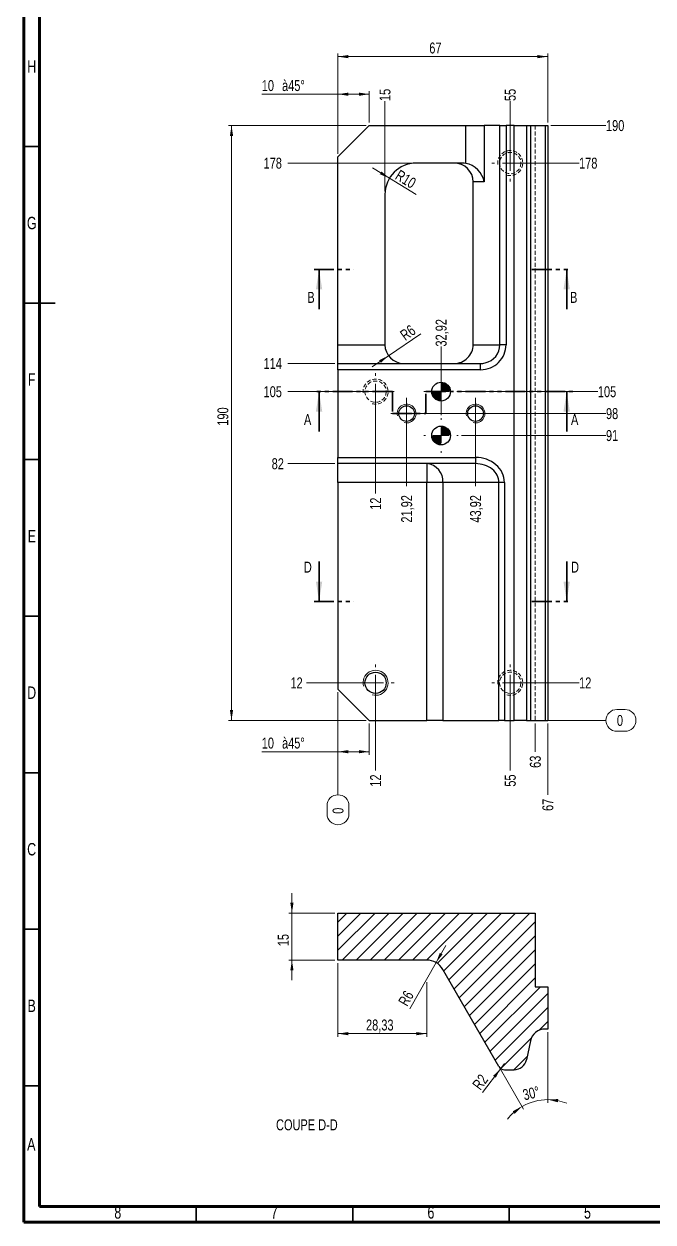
# Model space of a CAD drawing. Header units: millimetres. Extents: x 5 to 415, y 5 to 592.
# Drawn here: x 5 to 205.9, y 5 to 387.7 of the extents above; entities that cross this region are included whole.
import ezdxf

# ---------------------------------------------------------------- set-up
doc = ezdxf.new("R2010")
doc.units = ezdxf.units.MM
doc.linetypes.add('HIDDEN', pattern=[1.905, 1.27, -0.635])
doc.linetypes.add('PHANTOM', pattern=[12.7, 6.35, -1.27, 1.27, -1.27, 1.27, -1.27])
doc.styles.add('SLDTEXTSTYLE0', font='TXT', dxfattribs={"width": 0.75})
doc.dimstyles.new('SLDDIMSTYLE0', dxfattribs={"dimtxt": 3.5, "dimasz": 3.302, "dimexe": 0, "dimexo": 0.0625, "dimgap": 0.875, "dimtad": 0, "dimtih": 1, "dimtoh": 1, "dimdec": 0, "dimrnd": 1e-09, "dimdsep": 46, "dimtxsty": 'SLDTEXTSTYLE0', "dimblk1": 'NONE', "dimblk2": 'NONE', "dimsah": 1, "dimcen": 0.09, "dimadec": 0, "dimazin": 2, "dimtfac": 1, "dimtdec": 0, "dimtofl": 0, "dimtmove": 0, "dimatfit": 3, "dimldrblk": 'NONE', "dimfxl": 1, "dimfrac": 2, "dimtolj": 1, "dimtzin": 12, "dimarcsym": 0})
doc.dimstyles.new('SLDDIMSTYLE1', dxfattribs={"dimtxt": 3.5, "dimasz": 3.302, "dimexe": 0, "dimexo": 0.0625, "dimgap": 0.875, "dimtad": 0, "dimtih": 1, "dimtoh": 1, "dimrnd": 1e-09, "dimzin": 12, "dimdsep": 46, "dimtxsty": 'SLDTEXTSTYLE0', "dimblk1": 'NONE', "dimblk2": 'NONE', "dimsah": 1, "dimcen": 0.09, "dimadec": 0, "dimazin": 3, "dimtfac": 1, "dimtofl": 0, "dimtmove": 0, "dimatfit": 3, "dimldrblk": 'NONE', "dimfxl": 1, "dimfrac": 2, "dimtolj": 1, "dimtzin": 12, "dimarcsym": 0})
doc.dimstyles.new('SLDDIMSTYLE2', dxfattribs={"dimtxt": 3.5, "dimasz": 3.302, "dimexe": 0, "dimexo": 0.0625, "dimgap": 0.875, "dimtad": 1, "dimrnd": 1e-09, "dimzin": 12, "dimdsep": 46, "dimtxsty": 'SLDTEXTSTYLE0', "dimsah": 1, "dimcen": 0, "dimadec": 0, "dimazin": 3, "dimtfac": 1, "dimtofl": 0, "dimtmove": 0, "dimatfit": 3, "dimfxl": 1, "dimfrac": 2, "dimtolj": 1, "dimtzin": 12, "dimarcsym": 0})
doc.dimstyles.new('SLDDIMSTYLE3', dxfattribs={"dimtxt": 3.5, "dimasz": 3.302, "dimexe": 0, "dimexo": 0.0625, "dimgap": 0.875, "dimtad": 1, "dimrnd": 1e-09, "dimzin": 12, "dimdsep": 46, "dimtxsty": 'SLDTEXTSTYLE0', "dimsah": 1, "dimcen": 0, "dimadec": 0, "dimazin": 3, "dimtfac": 1, "dimtofl": 0, "dimtmove": 1, "dimatfit": 3, "dimfxl": 1, "dimfrac": 2, "dimtolj": 1, "dimtzin": 12, "dimarcsym": 0})
doc.dimstyles.new('SLDDIMSTYLE4', dxfattribs={"dimtxt": 3.5, "dimasz": 3.302, "dimexe": 0, "dimexo": 0.0625, "dimgap": 0.875, "dimtad": 1, "dimrnd": 1e-09, "dimzin": 12, "dimdsep": 46, "dimtxsty": 'SLDTEXTSTYLE0', "dimsah": 1, "dimcen": 0.09, "dimadec": 0, "dimazin": 3, "dimtfac": 1, "dimtofl": 0, "dimtmove": 0, "dimatfit": 3, "dimfxl": 1, "dimfrac": 2, "dimtolj": 1, "dimtzin": 12, "dimarcsym": 0})
doc.dimstyles.new('SLDDIMSTYLE5', dxfattribs={"dimtxt": 3.5, "dimasz": 3.302, "dimexe": 0, "dimexo": 0.0625, "dimgap": 0.875, "dimtad": 1, "dimrnd": 1e-09, "dimzin": 12, "dimdsep": 46, "dimtxsty": 'SLDTEXTSTYLE0', "dimsah": 1, "dimcen": 0.09, "dimadec": 0, "dimazin": 3, "dimtfac": 1, "dimtmove": 0, "dimatfit": 0, "dimfxl": 1, "dimfrac": 2, "dimtolj": 1, "dimtzin": 12, "dimarcsym": 0})
doc.dimstyles.new('SLDDIMSTYLE7', dxfattribs={"dimtxt": 3.5, "dimasz": 3.302, "dimexe": 0, "dimexo": 0.0625, "dimgap": 0.875, "dimtad": 1, "dimdec": 4, "dimzin": 12, "dimdsep": 46, "dimtxsty": 'SLDTEXTSTYLE0', "dimsah": 1, "dimcen": 0.09, "dimazin": 3, "dimtfac": 1, "dimtofl": 0, "dimtmove": 0, "dimatfit": 3, "dimfxl": 1, "dimfrac": 2, "dimtolj": 1, "dimtzin": 12, "dimarcsym": 0})

# ---------------------------------------------------------------- blocks, each defined once
blk = doc.blocks.new('_D')
at = {"color": 7, "linetype": 'Continuous', "lineweight": 18}
for p, q in [((194.36, 168.71), (196.95, 168.71)), ((157.71, 165.22), (190.87, 165.22)), ((196.95, 161.73), (194.36, 161.73))]:
    blk.add_line(p, q, dxfattribs=at)
for centre, start, end in [((194.36, 165.22), 90, 270), ((196.95, 165.22), 270, 90)]:
    blk.add_arc(centre, 3.49, start, end, dxfattribs=at)
at = {"color": 7, "linetype": 'Continuous', "lineweight": 18, "insert": (194.36, 166.95), "char_height": 3.5, "attachment_point": 1, "style": 'SLDTEXTSTYLE0'}
blk.add_mtext('0', dxfattribs=at)
blk = doc.blocks.new('_None')
blk = doc.blocks.new('_D_1')
at = {"color": 7, "linetype": 'Continuous', "lineweight": 18}
blk.add_line((116.28, 177.22), (95.28, 177.22), dxfattribs=at)
at = {"color": 7, "linetype": 'Continuous', "lineweight": 18, "insert": (90.11, 178.95), "char_height": 3.5, "attachment_point": 1, "style": 'SLDTEXTSTYLE0'}
blk.add_mtext('12', dxfattribs=at)
blk = doc.blocks.new('_D_2')
at = {"color": 7, "linetype": 'Continuous', "lineweight": 18}
blk.add_line((161.28, 177.22), (182.28, 177.22), dxfattribs=at)
at = {"color": 7, "linetype": 'Continuous', "lineweight": 18, "insert": (182.28, 178.95), "char_height": 3.5, "attachment_point": 1, "style": 'SLDTEXTSTYLE0'}
blk.add_mtext('12', dxfattribs=at)
blk = doc.blocks.new('_D_3')
at = {"color": 7, "linetype": 'Continuous', "lineweight": 18}
blk.add_line((104.28, 247.22), (89.28, 247.22), dxfattribs=at)
at = {"color": 7, "linetype": 'Continuous', "lineweight": 18, "insert": (84.11, 248.95), "char_height": 3.5, "attachment_point": 1, "style": 'SLDTEXTSTYLE0'}
blk.add_mtext('82', dxfattribs=at)
blk = doc.blocks.new('_D_4')
at = {"color": 7, "linetype": 'Continuous', "lineweight": 18}
blk.add_line((144.7, 256.22), (190.87, 256.22), dxfattribs=at)
at = {"color": 7, "linetype": 'Continuous', "lineweight": 18, "insert": (190.87, 257.95), "char_height": 3.5, "attachment_point": 1, "style": 'SLDTEXTSTYLE0'}
blk.add_mtext('91', dxfattribs=at)
blk = doc.blocks.new('_D_5')
at = {"color": 7, "linetype": 'Continuous', "lineweight": 18}
blk.add_line((128.2, 263.22), (190.87, 263.22), dxfattribs=at)
at = {"color": 7, "linetype": 'Continuous', "lineweight": 18, "insert": (190.87, 264.95), "char_height": 3.5, "attachment_point": 1, "style": 'SLDTEXTSTYLE0'}
blk.add_mtext('98', dxfattribs=at)
blk = doc.blocks.new('_D_6')
at = {"color": 7, "linetype": 'Continuous', "lineweight": 18}
blk.add_line((144.7, 270.22), (188.28, 270.22), dxfattribs=at)
at = {"color": 7, "linetype": 'Continuous', "lineweight": 18, "insert": (188.28, 271.95), "char_height": 3.5, "attachment_point": 1, "style": 'SLDTEXTSTYLE0'}
blk.add_mtext('105', dxfattribs=at)
blk = doc.blocks.new('_D_7')
at = {"color": 7, "linetype": 'Continuous', "lineweight": 18}
blk.add_line((116.28, 270.22), (89.28, 270.22), dxfattribs=at)
at = {"color": 7, "linetype": 'Continuous', "lineweight": 18, "insert": (81.52, 271.95), "char_height": 3.5, "attachment_point": 1, "style": 'SLDTEXTSTYLE0'}
blk.add_mtext('105', dxfattribs=at)
blk = doc.blocks.new('_D_8')
at = {"color": 7, "linetype": 'Continuous', "lineweight": 18}
blk.add_line((104.28, 279.22), (89.28, 279.22), dxfattribs=at)
at = {"color": 7, "linetype": 'Continuous', "lineweight": 18, "insert": (81.52, 280.95), "char_height": 3.5, "attachment_point": 1, "style": 'SLDTEXTSTYLE0'}
blk.add_mtext('114', dxfattribs=at)
blk = doc.blocks.new('_D_9')
at = {"color": 7, "linetype": 'Continuous', "lineweight": 18}
blk.add_line((161.28, 343.22), (182.28, 343.22), dxfattribs=at)
at = {"color": 7, "linetype": 'Continuous', "lineweight": 18, "insert": (182.28, 344.95), "char_height": 3.5, "attachment_point": 1, "style": 'SLDTEXTSTYLE0'}
blk.add_mtext('178', dxfattribs=at)
blk = doc.blocks.new('_D_10')
at = {"color": 7, "linetype": 'Continuous', "lineweight": 18}
blk.add_line((129.28, 343.22), (89.28, 343.22), dxfattribs=at)
at = {"color": 7, "linetype": 'Continuous', "lineweight": 18, "insert": (81.52, 344.95), "char_height": 3.5, "attachment_point": 1, "style": 'SLDTEXTSTYLE0'}
blk.add_mtext('178', dxfattribs=at)
blk = doc.blocks.new('_D_11')
at = {"color": 7, "linetype": 'Continuous', "lineweight": 18}
blk.add_line((173.28, 355.22), (190.87, 355.22), dxfattribs=at)
at = {"color": 7, "linetype": 'Continuous', "lineweight": 18, "insert": (190.87, 356.95), "char_height": 3.5, "attachment_point": 1, "style": 'SLDTEXTSTYLE0'}
blk.add_mtext('190', dxfattribs=at)
blk = doc.blocks.new('_D_12')
at = {"color": 7, "linetype": 'Continuous', "lineweight": 18}
for p, q in [((105.28, 174.22), (105.28, 141.46)), ((101.79, 135.38), (101.79, 137.97)), ((108.77, 137.97), (108.77, 135.38))]:
    blk.add_line(p, q, dxfattribs=at)
for centre, start, end in [((105.28, 137.97), 0, 180), ((105.28, 135.38), 180, 0)]:
    blk.add_arc(centre, 3.49, start, end, dxfattribs=at)
at = {"color": 7, "linetype": 'Continuous', "lineweight": 18, "insert": (103.55, 135.38), "char_height": 3.5, "attachment_point": 1, "rotation": 90, "style": 'SLDTEXTSTYLE0'}
blk.add_mtext('0', dxfattribs=at)
blk = doc.blocks.new('_D_13')
at = {"color": 7, "linetype": 'Continuous', "lineweight": 18}
blk.add_line((117.28, 269.22), (117.28, 237.65), dxfattribs=at)
at = {"color": 7, "linetype": 'Continuous', "lineweight": 18, "insert": (115.55, 232.48), "char_height": 3.5, "attachment_point": 1, "rotation": 90, "style": 'SLDTEXTSTYLE0'}
blk.add_mtext('12', dxfattribs=at)
blk = doc.blocks.new('_D_14')
at = {"color": 7, "linetype": 'Continuous', "lineweight": 18}
blk.add_line((117.28, 176.22), (117.28, 149.22), dxfattribs=at)
at = {"color": 7, "linetype": 'Continuous', "lineweight": 18, "insert": (115.55, 144.05), "char_height": 3.5, "attachment_point": 1, "rotation": 90, "style": 'SLDTEXTSTYLE0'}
blk.add_mtext('12', dxfattribs=at)
blk = doc.blocks.new('_D_15')
at = {"color": 7, "linetype": 'Continuous', "lineweight": 18}
blk.add_line((120.28, 334.22), (120.28, 363.03), dxfattribs=at)
at = {"color": 7, "linetype": 'Continuous', "lineweight": 18, "insert": (118.55, 363.03), "char_height": 3.5, "attachment_point": 1, "rotation": 90, "style": 'SLDTEXTSTYLE0'}
blk.add_mtext('15', dxfattribs=at)
blk = doc.blocks.new('_D_16')
at = {"color": 7, "linetype": 'Continuous', "lineweight": 18}
blk.add_line((127.2, 262.22), (127.2, 240.02), dxfattribs=at)
at = {"color": 7, "linetype": 'Continuous', "lineweight": 18, "insert": (125.47, 228.39), "char_height": 3.5, "attachment_point": 1, "rotation": 90, "style": 'SLDTEXTSTYLE0'}
blk.add_mtext('21,92', dxfattribs=at)
blk = doc.blocks.new('_D_17')
at = {"color": 7, "linetype": 'Continuous', "lineweight": 18}
blk.add_line((138.2, 262.72), (138.2, 284.62), dxfattribs=at)
at = {"color": 7, "linetype": 'Continuous', "lineweight": 18, "insert": (136.47, 284.62), "char_height": 3.5, "attachment_point": 1, "rotation": 90, "style": 'SLDTEXTSTYLE0'}
blk.add_mtext('32,92', dxfattribs=at)
blk = doc.blocks.new('_D_18')
at = {"color": 7, "linetype": 'Continuous', "lineweight": 18}
blk.add_line((149.2, 262.22), (149.2, 240.02), dxfattribs=at)
at = {"color": 7, "linetype": 'Continuous', "lineweight": 18, "insert": (147.47, 228.39), "char_height": 3.5, "attachment_point": 1, "rotation": 90, "style": 'SLDTEXTSTYLE0'}
blk.add_mtext('43,92', dxfattribs=at)
blk = doc.blocks.new('_D_19')
at = {"color": 7, "linetype": 'Continuous', "lineweight": 18}
blk.add_line((160.28, 176.22), (160.28, 149.22), dxfattribs=at)
at = {"color": 7, "linetype": 'Continuous', "lineweight": 18, "insert": (158.55, 144.05), "char_height": 3.5, "attachment_point": 1, "rotation": 90, "style": 'SLDTEXTSTYLE0'}
blk.add_mtext('55', dxfattribs=at)
blk = doc.blocks.new('_D_20')
at = {"color": 7, "linetype": 'Continuous', "lineweight": 18}
blk.add_line((160.28, 344.22), (160.28, 363.03), dxfattribs=at)
at = {"color": 7, "linetype": 'Continuous', "lineweight": 18, "insert": (158.55, 363.03), "char_height": 3.5, "attachment_point": 1, "rotation": 90, "style": 'SLDTEXTSTYLE0'}
blk.add_mtext('55', dxfattribs=at)
blk = doc.blocks.new('_D_21')
at = {"color": 7, "linetype": 'Continuous', "lineweight": 18}
blk.add_line((168.28, 164.22), (168.28, 155.22), dxfattribs=at)
at = {"color": 7, "linetype": 'Continuous', "lineweight": 18, "insert": (166.55, 150.05), "char_height": 3.5, "attachment_point": 1, "rotation": 90, "style": 'SLDTEXTSTYLE0'}
blk.add_mtext('63', dxfattribs=at)
blk = doc.blocks.new('_D_22')
at = {"color": 7, "linetype": 'Continuous', "lineweight": 18}
blk.add_line((172.28, 164.22), (172.28, 141.46), dxfattribs=at)
at = {"color": 7, "linetype": 'Continuous', "lineweight": 18, "insert": (170.55, 136.29), "char_height": 3.5, "attachment_point": 1, "rotation": 90, "style": 'SLDTEXTSTYLE0'}
blk.add_mtext('67', dxfattribs=at)
blk = doc.blocks.new('_D_23')
at = {"color": 7, "linetype": 'Continuous', "lineweight": 18}
for q in [(116.3, 341.69), (130.28, 333.22)]:
    blk.add_line((121.73, 338.4), q, dxfattribs=at)
blk.add_solid([(121.73, 338.4), (119.17, 340.54), (118.64, 339.67)], dxfattribs=at)
at = {"color": 7, "linetype": 'Continuous', "lineweight": 18, "insert": (125.07, 341.27), "char_height": 3.5, "attachment_point": 1, "rotation": 328.8132, "style": 'SLDTEXTSTYLE0'}
blk.add_mtext('R10', dxfattribs=at)
blk = doc.blocks.new('_D_24')
at = {"color": 7, "linetype": 'Continuous', "lineweight": 18}
for q in [(131.78, 288.7), (116.18, 278.12)]:
    blk.add_line((121.43, 281.69), q, dxfattribs=at)
blk.add_solid([(121.43, 281.69), (118.41, 280.25), (118.98, 279.41)], dxfattribs=at)
at = {"color": 7, "linetype": 'Continuous', "lineweight": 18, "insert": (124.74, 289.16), "char_height": 3.5, "attachment_point": 1, "rotation": 36.0664, "style": 'SLDTEXTSTYLE0'}
blk.add_mtext('R6', dxfattribs=at)
blk = doc.blocks.new('_D_25')
at = {"color": 7, "linetype": 'Continuous', "lineweight": 18}
for p, q in [((105.28, 346.22), (105.28, 378.22)), ((105.28, 377.22), (172.28, 377.22)), ((172.28, 356.22), (172.28, 378.22))]:
    blk.add_line(p, q, dxfattribs=at)
for points in [[(105.28, 377.22), (108.58, 376.71), (108.58, 377.73)], [(172.28, 377.22), (168.98, 377.73), (168.98, 376.71)]]:
    blk.add_solid(points, dxfattribs=at)
at = {"color": 7, "linetype": 'Continuous', "lineweight": 18, "insert": (134.44, 381.73), "char_height": 3.5, "attachment_point": 1, "style": 'SLDTEXTSTYLE0'}
blk.add_mtext('67', dxfattribs=at)
blk = doc.blocks.new('_D_26')
at = {"color": 7, "linetype": 'Continuous', "lineweight": 18}
for p, q in [((114.28, 355.22), (70.28, 355.22)), ((71.28, 355.22), (71.28, 165.22)), ((114.28, 165.22), (70.28, 165.22))]:
    blk.add_line(p, q, dxfattribs=at)
for points in [[(71.28, 355.22), (70.77, 351.92), (71.79, 351.92)], [(71.28, 165.22), (71.79, 168.52), (70.77, 168.52)]]:
    blk.add_solid(points, dxfattribs=at)
at = {"color": 7, "linetype": 'Continuous', "lineweight": 18, "insert": (66.77, 259.34), "char_height": 3.5, "attachment_point": 1, "rotation": 90, "style": 'SLDTEXTSTYLE0'}
blk.add_mtext('190', dxfattribs=at)
blk = doc.blocks.new('_D_27')
at = {"color": 7, "linetype": 'Continuous', "lineweight": 18}
for p, q in [((105.28, 365.22), (80.94, 365.22)), ((105.28, 346.22), (105.28, 366.22)), ((105.28, 365.22), (115.28, 365.22)), ((115.28, 356.22), (115.28, 366.22))]:
    blk.add_line(p, q, dxfattribs=at)
for points in [[(105.28, 365.22), (108.58, 364.71), (108.58, 365.73)], [(115.28, 365.22), (111.98, 365.73), (111.98, 364.71)]]:
    blk.add_solid(points, dxfattribs=at)
at = {"color": 7, "linetype": 'Continuous', "lineweight": 18, "char_height": 3.5, "attachment_point": 1, "style": 'SLDTEXTSTYLE0'}
for s, insert in [('10', (80.94, 369.73)), ('à45°', (87.42, 369.73))]:
    blk.add_mtext(s, dxfattribs=dict(at, insert=insert))
blk = doc.blocks.new('_D_28')
at = {"color": 7, "linetype": 'Continuous', "lineweight": 18}
for p, q in [((105.28, 174.22), (105.28, 154.22)), ((115.28, 164.22), (115.28, 154.22)), ((105.28, 155.22), (80.94, 155.22)), ((105.28, 155.22), (115.28, 155.22))]:
    blk.add_line(p, q, dxfattribs=at)
for points in [[(105.28, 155.22), (108.58, 154.71), (108.58, 155.73)], [(115.28, 155.22), (111.98, 155.73), (111.98, 154.71)]]:
    blk.add_solid(points, dxfattribs=at)
at = {"color": 7, "linetype": 'Continuous', "lineweight": 18, "char_height": 3.5, "attachment_point": 1, "style": 'SLDTEXTSTYLE0'}
for s, insert in [('10', (80.94, 159.73)), ('à45°', (87.42, 159.73))]:
    blk.add_mtext(s, dxfattribs=dict(at, insert=insert))
blk = doc.blocks.new('SW_CENTERMARKSYMBOL_0')
at = {"color": 0, "linetype": 'Continuous', "lineweight": 0}
for p, q in [((0, 5), (0, 5.9)), ((-5, 0), (-5.9, 0)), ((0, 0), (-2.5, 0)), ((0, 0), (0, 2.5)), ((0, 0), (0, -2.5)), ((0, 0), (2.5, 0)), ((5, 0), (5.9, 0)), ((0, -5), (0, -5.9))]:
    blk.add_line(p, q, dxfattribs=at)
blk = doc.blocks.new('SW_CENTERMARKSYMBOL_1')
at = {"color": 0, "linetype": 'Continuous', "lineweight": 0}
for p, q in [((0, 2.5), (0, 5)), ((-2.5, 0), (-5, 0)), ((0, 0), (-2.5, 0)), ((0, 0), (0, 2.5)), ((0, 0), (0, -2.5)), ((0, 0), (2.5, 0)), ((2.5, 0), (5, 0)), ((0, -2.5), (0, -5))]:
    blk.add_line(p, q, dxfattribs=at)
blk = doc.blocks.new('SW_CENTERMARKSYMBOL_2')
at = {"color": 0, "linetype": 'Continuous', "lineweight": 0}
for p, q in [((0, 2.5), (0, 5)), ((-2.5, 0), (-5, 0)), ((0, 0), (-2.5, 0)), ((0, 0), (0, 2.5)), ((0, 0), (0, -2.5)), ((0, 0), (2.5, 0)), ((2.5, 0), (5, 0)), ((0, -2.5), (0, -5))]:
    blk.add_line(p, q, dxfattribs=at)
blk = doc.blocks.new('SW_CENTERMARKSYMBOL_3')
at = {"color": 0, "linetype": 'Continuous', "lineweight": 0}
for p, q in [((0, 5), (0, 5.5)), ((-5, 0), (-5.5, 0)), ((0, 0), (-2.5, 0)), ((0, 0), (0, 2.5)), ((0, 0), (0, -2.5)), ((0, 0), (2.5, 0)), ((5, 0), (5.5, 0)), ((0, -5), (0, -5.5))]:
    blk.add_line(p, q, dxfattribs=at)
blk = doc.blocks.new('SW_CENTERMARKSYMBOL_4')
at = {"color": 0, "linetype": 'Continuous', "lineweight": 0}
for p, q in [((0, 5), (0, 5.5)), ((-5, 0), (-5.5, 0)), ((0, 0), (-2.5, 0)), ((0, 0), (0, 2.5)), ((0, 0), (0, -2.5)), ((0, 0), (2.5, 0)), ((5, 0), (5.5, 0)), ((0, -5), (0, -5.5))]:
    blk.add_line(p, q, dxfattribs=at)
blk = doc.blocks.new('SW_CENTERMARKSYMBOL_5')
at = {"color": 0, "linetype": 'Continuous', "lineweight": 0}
for p, q in [((0, 5), (0, 5.9)), ((-5, 0), (-5.9, 0)), ((0, 0), (-2.5, 0)), ((0, 0), (0, 2.5)), ((0, 0), (0, -2.5)), ((0, 0), (2.5, 0)), ((5, 0), (5.9, 0)), ((0, -5), (0, -5.9))]:
    blk.add_line(p, q, dxfattribs=at)
blk = doc.blocks.new('SW_CENTERMARKSYMBOL_6')
at = {"color": 0, "linetype": 'Continuous', "lineweight": 0}
for p, q in [((0, 5), (0, 5.9)), ((-5, 0), (-5.9, 0)), ((0, 0), (-2.5, 0)), ((0, 0), (0, 2.5)), ((0, 0), (0, -2.5)), ((0, 0), (2.5, 0)), ((5, 0), (5.9, 0)), ((0, -5), (0, -5.9))]:
    blk.add_line(p, q, dxfattribs=at)
blk = doc.blocks.new('SW_CENTERMARKSYMBOL_7')
at = {"color": 0, "linetype": 'Continuous', "lineweight": 0}
for p, q in [((0, 5), (0, 5.9)), ((-5, 0), (-5.9, 0)), ((0, 0), (-2.5, 0)), ((0, 0), (0, 2.5)), ((0, 0), (0, -2.5)), ((0, 0), (2.5, 0)), ((5, 0), (5.9, 0)), ((0, -5), (0, -5.9))]:
    blk.add_line(p, q, dxfattribs=at)
blk = doc.blocks.new('SW_DOWELSYMBOL_0')
at = {"linetype": 'Continuous', "lineweight": 0}
h = blk.add_hatch(color=0, dxfattribs=at)
edge = h.paths.add_edge_path(flags=0)
edge.add_arc((0, 0), 3, 180, 270)
edge.add_line((0, -3), (0, 0))
edge.add_line((0, 0), (-3, 0))
h = blk.add_hatch(color=0, dxfattribs=at)
edge = h.paths.add_edge_path(flags=0)
edge.add_arc((0, 0), 3, 0, 90)
edge.add_line((0, 3), (0, 0))
edge.add_line((0, 0), (3, 0))
at = {"color": 0, "linetype": 'Continuous', "lineweight": 0}
blk.add_circle((0, 0), 3, dxfattribs=at)
blk = doc.blocks.new('SW_DOWELSYMBOL_1')
at = {"linetype": 'Continuous', "lineweight": 0}
h = blk.add_hatch(color=0, dxfattribs=at)
edge = h.paths.add_edge_path(flags=0)
edge.add_arc((0, 0), 3, 180, 270)
edge.add_line((0, -3), (0, 0))
edge.add_line((0, 0), (-3, 0))
h = blk.add_hatch(color=0, dxfattribs=at)
edge = h.paths.add_edge_path(flags=0)
edge.add_arc((0, 0), 3, 0, 90)
edge.add_line((0, 3), (0, 0))
edge.add_line((0, 0), (3, 0))
at = {"color": 0, "linetype": 'Continuous', "lineweight": 0}
blk.add_circle((0, 0), 3, dxfattribs=at)
blk = doc.blocks.new('_D_44')
at = {"color": 7, "linetype": 'Continuous', "lineweight": 18}
for p, q in [((90.57, 103.65), (90.57, 110)), ((104.28, 103.65), (89.57, 103.65)), ((90.57, 88.65), (90.57, 103.65)), ((104.28, 88.65), (89.57, 88.65)), ((90.57, 88.65), (90.57, 82.3))]:
    blk.add_line(p, q, dxfattribs=at)
for points in [[(90.57, 103.65), (91.08, 106.96), (90.07, 106.96)], [(90.57, 88.65), (90.07, 85.35), (91.08, 85.35)]]:
    blk.add_solid(points, dxfattribs=at)
at = {"color": 7, "linetype": 'Continuous', "lineweight": 18, "insert": (86.06, 93.09), "char_height": 3.5, "attachment_point": 1, "rotation": 90, "style": 'SLDTEXTSTYLE0'}
blk.add_mtext('15', dxfattribs=at)
blk = doc.blocks.new('_D_45')
at = {"color": 7, "linetype": 'Continuous', "lineweight": 18}
for q in [(139.74, 93.37), (128.27, 73.13)]:
    blk.add_line((136.61, 87.85), q, dxfattribs=at)
blk.add_solid([(136.61, 87.85), (138.68, 90.47), (137.8, 90.97)], dxfattribs=at)
at = {"color": 7, "linetype": 'Continuous', "lineweight": 18, "insert": (124.36, 75.39), "char_height": 3.5, "attachment_point": 1, "rotation": 60, "style": 'SLDTEXTSTYLE0'}
blk.add_mtext('R6', dxfattribs=at)
blk = doc.blocks.new('_D_46')
at = {"color": 7, "linetype": 'Continuous', "lineweight": 18}
for p, q in [((172.28, 65.65), (172.28, 43.1)), ((157.21, 53.79), (164.57, 41.04))]:
    blk.add_line(p, q, dxfattribs=at)
for start, end in [(90, 120), (68.2023, 90), (120, 141.7977)]:
    blk.add_arc((172.28, 27.67), 16.43, start, end, dxfattribs=at)
for points in [[(172.28, 44.1), (175.52, 43.27), (175.62, 44.28)], [(164.07, 41.9), (161.09, 40.39), (161.68, 39.56)]]:
    blk.add_solid(points, dxfattribs=at)
at = {"color": 7, "linetype": 'Continuous', "lineweight": 18, "insert": (164, 47.23), "char_height": 3.5, "attachment_point": 1, "rotation": 13.4095, "style": 'SLDTEXTSTYLE0'}
blk.add_mtext('30°', dxfattribs=at)
blk = doc.blocks.new('_D_47')
at = {"color": 7, "linetype": 'Continuous', "lineweight": 18}
for q in [(151.47, 46.35), (158.44, 55.65)]:
    blk.add_line((157.24, 54.05), q, dxfattribs=at)
blk.add_solid([(157.24, 54.05), (154.85, 51.71), (155.67, 51.11)], dxfattribs=at)
at = {"color": 7, "linetype": 'Continuous', "lineweight": 18, "insert": (147.96, 48.98), "char_height": 3.5, "attachment_point": 1, "rotation": 53.1871, "style": 'SLDTEXTSTYLE0'}
blk.add_mtext('R2', dxfattribs=at)
blk = doc.blocks.new('_D_48')
at = {"color": 7, "linetype": 'Continuous', "lineweight": 18}
for p, q in [((105.28, 87.65), (105.28, 64.17)), ((133.61, 81.65), (133.61, 64.17)), ((133.61, 65.17), (105.28, 65.17))]:
    blk.add_line(p, q, dxfattribs=at)
for points in [[(105.28, 65.17), (108.58, 64.66), (108.58, 65.68)], [(133.61, 65.17), (130.31, 65.68), (130.31, 64.66)]]:
    blk.add_solid(points, dxfattribs=at)
at = {"color": 7, "linetype": 'Continuous', "lineweight": 18, "insert": (114.24, 69.68), "char_height": 3.5, "attachment_point": 1, "style": 'SLDTEXTSTYLE0'}
blk.add_mtext('28,33', dxfattribs=at)

msp = doc.modelspace()

# ---------------------------------------------------------------- hatches: boundary and pattern name
at = {"linetype": 'Continuous', "lineweight": 18}
h = msp.add_hatch(dxfattribs=at)
h.set_pattern_fill('ANSI31', style=0)
edge = h.paths.add_edge_path(flags=0)
edge.add_line((158.43714, 53.65437), (161.5401, 53.65437))
edge.add_arc((161.5401, 57.65437), 4, 270, 347.9998444)
edge.add_line((165.45269, 56.82271), (166.73434, 62.85236))
edge.add_arc((171.42945, 61.85437), 4.8, 90, 167.9998444, ccw=False)
edge.add_line((171.42945, 66.65437), (172.28243, 66.65437))
edge.add_line((172.28243, 66.65437), (172.28243, 80.15437))
edge.add_line((172.28243, 80.15437), (168.28243, 80.15437))
edge.add_line((168.28243, 80.15437), (168.28243, 103.65437))
edge.add_line((168.28243, 103.65437), (105.28243, 103.65437))
edge.add_line((105.28243, 103.65437), (105.28243, 88.65437))
edge.add_line((105.28243, 88.65437), (133.61107, 88.65437))
edge.add_arc((133.61107, 82.65437), 6, 30, 90, ccw=False)
edge.add_line((138.80723, 85.65437), (156.70508, 54.65437))
edge.add_arc((158.43714, 55.65437), 2, 210, 270)

# ---------------------------------------------------------------- linework, layer by layer
at = {"color": 7, "linetype": 'Continuous', "lineweight": 70}
for p, q in [((5, 5), (5, 592)), ((10, 10), (10, 587)), ((410, 10), (10, 10)), ((415, 5), (5, 5))]:
    msp.add_line(p, q, dxfattribs=at)
at = {"color": 7, "linetype": 'Continuous', "lineweight": 25}
for p, q in [((105.28243, 345.2195), (115.28243, 355.2195)), ((115.28243, 355.2195), (146.07639, 355.2195)), ((146.07639, 343.12835), (146.07639, 355.2195)), ((146.07639, 355.2195), (151.98524, 355.2195)), ((151.98524, 355.2195), (151.98524, 337.2195)), ((156.99102, 355.2195), (151.98524, 355.2195)), ((156.99102, 285.2195), (156.99102, 355.2195)), ((156.99102, 355.2195), (158.96064, 355.2195)), ((158.96064, 355.2195), (158.96064, 285.2195)), ((161.54009, 355.2195), (158.96064, 355.2195)), ((161.54009, 165.2195), (161.54009, 355.2195)), ((161.54009, 355.2195), (165.45268, 355.2195)), ((165.45268, 355.2195), (165.45268, 165.2195)), ((165.45268, 355.2195), (166.73434, 355.2195)), ((166.73434, 355.2195), (166.73434, 165.2195)), ((166.73434, 355.2195), (171.42945, 355.2195)), ((171.42945, 355.2195), (171.42945, 165.2195)), ((171.42945, 355.2195), (172.28244, 355.2195)), ((172.28244, 355.2195), (172.28244, 165.2195)), ((105.28243, 285.2195), (105.28243, 345.2195)), ((145.01843, 343.2195), (130.28243, 343.2195)), ((148.46608, 285.2195), (148.46608, 337.2195)), ((151.98524, 337.2195), (148.46608, 337.2195)), ((120.28244, 333.2195), (120.28244, 285.2195)), ((105.28243, 285.2195), (120.28244, 285.2195)), ((105.28243, 279.2195), (105.28243, 285.2195)), ((148.46608, 285.2195), (156.99102, 285.2195)), ((158.96064, 285.2195), (156.99102, 285.2195)), ((105.28243, 279.2195), (150.83722, 279.2195)), ((105.28243, 277.2195), (105.28243, 279.2195)), ((150.83722, 277.2195), (105.28243, 277.2195)), ((105.28243, 277.2195), (105.28243, 249.2195)), ((150.83722, 277.2195), (150.83722, 279.2195)), ((105.28243, 249.2195), (149.19953, 249.2195)), ((105.28243, 247.2195), (105.28243, 249.2195)), ((149.19953, 249.2195), (149.19953, 247.2195)), ((149.19953, 247.2195), (105.28243, 247.2195)), ((105.28243, 241.2195), (105.28243, 247.2195)), ((133.61107, 247.2195), (133.61107, 241.2195)), ((133.61107, 241.2195), (105.28243, 241.2195)), ((105.28243, 241.2195), (105.28243, 175.2195)), ((138.80722, 241.2195), (133.61107, 241.2195)), ((133.61107, 165.2195), (133.61107, 241.2195)), ((156.70508, 241.2195), (138.80722, 241.2195)), ((138.80722, 241.2195), (138.80722, 165.2195)), ((158.43714, 241.2195), (156.70508, 241.2195)), ((156.70508, 165.2195), (156.70508, 241.2195)), ((158.43714, 241.2195), (158.43714, 165.2195)), ((115.28243, 165.2195), (105.28243, 175.2195)), ((115.28243, 165.2195), (133.61107, 165.2195)), ((138.80722, 165.2195), (133.61107, 165.2195)), ((138.80722, 165.2195), (156.70508, 165.2195)), ((158.43714, 165.2195), (156.70508, 165.2195)), ((158.43714, 165.2195), (161.54009, 165.2195)), ((165.45268, 165.2195), (161.54009, 165.2195)), ((165.45268, 165.2195), (166.73434, 165.2195)), ((166.73434, 165.2195), (171.42945, 165.2195)), ((171.42945, 165.2195), (172.28244, 165.2195)), ((105.28243, 88.65437), (105.28243, 103.65437)), ((105.28243, 103.65437), (168.28244, 103.65437)), ((168.28244, 103.65437), (168.28244, 80.15437)), ((133.61107, 88.65437), (105.28243, 88.65437)), ((156.70508, 54.65437), (138.80722, 85.65437)), ((168.28244, 80.15437), (172.28244, 80.15437)), ((172.28244, 80.15437), (172.28244, 66.65437)), ((172.28244, 66.65437), (171.42945, 66.65437)), ((166.73434, 62.85236), (165.45268, 56.82271)), ((158.43714, 53.65437), (161.54009, 53.65437))]:
    msp.add_line(p, q, dxfattribs=at)
at = {"color": 7, "linetype": 'HIDDEN', "lineweight": 18}
msp.add_line((168.28244, 355.2195), (168.28244, 165.2195), dxfattribs=at)
at = {"color": 7, "linetype": 'Continuous', "lineweight": 35}
for p, q in [((10, 348.5), (5, 348.5)), ((99.24243, 296.5195), (99.24243, 309.2195)), ((178.32243, 296.5195), (178.32243, 309.2195)), ((4.999, 298.5), (15.001, 298.5)), ((10, 298.5), (5, 298.5)), ((99.24243, 257.5195), (99.24243, 270.2195)), ((178.32243, 257.5195), (178.32243, 270.2195)), ((10, 248.5), (5, 248.5)), ((99.24243, 215.9195), (99.24243, 203.2195)), ((178.32243, 215.9195), (178.32243, 203.2195)), ((10, 198.5), (5, 198.5)), ((10, 148.5), (5, 148.5)), ((10, 98.5), (5, 98.5)), ((10, 48.5), (5, 48.5)), ((60, 10), (60, 5)), ((110, 10), (110, 5)), ((160, 10), (160, 5))]:
    msp.add_line(p, q, dxfattribs=at)
at = {"color": 7, "linetype": 'PHANTOM', "lineweight": 35}
for p, q in [((97.65493, 309.2195), (110.36128, 309.2195)), ((167.20993, 309.2195), (179.90993, 309.2195)), ((122.66686, 270.2195), (97.24243, 270.2195)), ((122.66686, 270.2195), (122.66686, 263.2195)), ((133.33683, 263.2195), (133.33683, 270.2195)), ((133.33683, 270.2195), (180.32243, 270.2195)), ((122.66686, 263.2195), (133.33683, 263.2195)), ((97.65493, 203.2195), (110.36128, 203.2195)), ((167.20993, 203.2195), (179.90993, 203.2195))]:
    msp.add_line(p, q, dxfattribs=at)
at = {"color": 7, "linetype": 'HIDDEN', "lineweight": 18}
for centre in [(160.28243, 343.2195), (117.28243, 270.2195), (160.28243, 177.2195)]:
    msp.add_circle(centre, 3.4, dxfattribs=at)
at = {"color": 7, "linetype": 'Continuous', "lineweight": 25}
for centre, radius in [((138.20432, 270.2195), 3), ((127.20432, 263.2195), 2.5), ((149.20432, 263.2195), 2.5), ((138.20432, 256.2195), 3), ((117.28243, 177.2195), 3.4)]:
    msp.add_circle(centre, radius, dxfattribs=at)
at = {"color": 7, "linetype": 'HIDDEN', "lineweight": 18}
for centre in [(160.28243, 343.2195), (117.28243, 270.2195), (160.28243, 177.2195)]:
    msp.add_arc(centre, 4, 255, 195, dxfattribs=at)
at = {"color": 7, "linetype": 'Continuous', "lineweight": 25}
for centre, radius, start, end in [((130.28243, 333.2195), 10, 90, 180), ((126.28243, 285.2195), 6, 180, 270), ((133.17806, 241.5945), 5.64164, 356.1887431, 85.5980499), ((133.61107, 82.65437), 6, 30, 90), ((171.42945, 61.85437), 4.8, 90, 167.9998444), ((158.43714, 55.65437), 2, 210, 270), ((161.5401, 57.65437), 4, 270, 347.9998444)]:
    msp.add_arc(centre, radius, start, end, dxfattribs=at)
at = {"color": 7, "linetype": 'Continuous', "lineweight": 18}
for centre, radius in [((127.20432, 263.2195), 3), ((149.20432, 263.2195), 3), ((117.28243, 177.2195), 4)]:
    msp.add_arc(centre, radius, 255, 195, dxfattribs=at)
at = {"color": 7, "linetype": 'Continuous', "lineweight": 25}
for centre, major_axis, ratio, start_param, end_param in [((142.37353, 337.2195), (-6.09256, 0), 0.984807753, 3.141592654, 4.71238898), ((145.01843, 337.2195), (-6.09256, 0), 0.984807753, 4.537856055, 4.71238898), ((146.07639, 337.2195), (4.59627, -4.59627), 0.839099631, 0.872664626, 2.268928028), ((142.37353, 285.2195), (6.09256, 0), 0.984807753, 4.71238898, 6.283185307), ((150.83722, 285.2195), (8.12341, 0), 0.984807753, 4.71238898, 6.283185307), ((150.83722, 285.2195), (6.1538, 0), 0.975007726, 4.71238898, 4.94295861), ((149.19953, 241.2195), (9.2376, 0), 0.866025404, 0, 1.570796327), ((149.19953, 241.2195), (7.50555, 0), 0.799408065, 0, 1.570796327)]:
    msp.add_ellipse(centre, major_axis=major_axis, ratio=ratio, start_param=start_param, end_param=end_param, dxfattribs=at)
at = {"color": 8, "linetype": 'Continuous', "lineweight": 25}
msp.add_ellipse((150.83722, 285.2195), major_axis=(6.1538, 0), ratio=0.975007726, start_param=4.94295861, end_param=6.283185307, dxfattribs=at)
at = {"color": 7, "linetype": 'Continuous', "lineweight": 35}
for points in [[(99.24243, 309.2195), (98.22643, 302.8695), (100.25843, 302.8695)], [(178.32243, 309.2195), (177.30643, 302.8695), (179.33843, 302.8695)], [(99.24243, 270.2195), (98.22643, 263.8695), (100.25843, 263.8695)], [(178.32243, 270.2195), (177.30643, 263.8695), (179.33843, 263.8695)], [(99.24243, 203.2195), (100.25843, 209.5695), (98.22643, 209.5695)], [(178.32243, 203.2195), (179.33843, 209.5695), (177.30643, 209.5695)]]:
    msp.add_solid(points, dxfattribs=at)

# ---------------------------------------------------------------- block references
at = {"color": 7, "linetype": 'Continuous', "lineweight": 0}
for name, p in [('SW_CENTERMARKSYMBOL_6', (160.28243, 343.2195)), ('SW_CENTERMARKSYMBOL_5', (117.28243, 270.2195)), ('SW_CENTERMARKSYMBOL_3', (138.20432, 270.2195)), ('SW_DOWELSYMBOL_0', (138.20432, 270.2195)), ('SW_CENTERMARKSYMBOL_2', (127.20432, 263.2195)), ('SW_CENTERMARKSYMBOL_1', (149.20432, 263.2195)), ('SW_CENTERMARKSYMBOL_4', (138.20432, 256.2195)), ('SW_DOWELSYMBOL_1', (138.20432, 256.2195)), ('SW_CENTERMARKSYMBOL_0', (117.28243, 177.2195)), ('SW_CENTERMARKSYMBOL_7', (160.28243, 177.2195))]:
    msp.add_blockref(name, p, dxfattribs=at)

# ---------------------------------------------------------------- texts
at = {"color": 7, "linetype": 'Continuous', "lineweight": 0, "attachment_point": 2, "style": 'SLDTEXTSTYLE0'}
for s, insert, char_height in [('H', (7.49035, 376.06015), 3.96875), ('G', (7.48668, 326.06015), 3.96875), ('F', (7.45774, 276.06015), 3.96875), ('E', (7.50781, 226.06015), 3.96875), ('D', (7.45269, 176.06015), 3.96875), ('C', (7.45866, 126.06015), 3.96875), ('B', (7.4706, 76.06015), 3.96875), ('COUPE D-D', (95.35168, 37.80159), 3.5), ('A', (7.33969, 31.81015), 3.96875), ('8', (34.96004, 10.06015), 3.96875), ('7', (84.96004, 10.06015), 3.96875), ('6', (134.96004, 10.06015), 3.96875), ('5', (184.96004, 10.06015), 3.96875)]:
    msp.add_mtext(s, dxfattribs=dict(at, insert=insert, char_height=char_height))
at = {"color": 7, "linetype": 'Continuous', "char_height": 3.5, "attachment_point": 1, "style": 'SLDTEXTSTYLE0'}
for s, insert in [('B', (95.49591, 302.07407)), ('B', (179.39287, 302.07407)), ('A', (94.4176, 263.07407)), ('A', (179.70096, 263.07407)), ('D', (94.38612, 215.9195)), ('D', (179.70995, 215.9195))]:
    msp.add_mtext(s, dxfattribs=dict(at, insert=insert))

# ---------------------------------------------------------------- dimensions: what is measured, and where the dimension line sits
at = {"color": 7, "linetype": 'Continuous', "lineweight": 18}
for base, p1, p2, picture, middle in [((172.28243, 377.2195), (105.28243, 345.2195), (172.28243, 355.2195), '_D_25', (137.0228, 377.2195)), ((105.28243, 65.16778), (133.61107, 82.65437), (105.28243, 88.65437), '_D_48', (120.05555, 65.16778))]:
    dim = msp.add_linear_dim(base=base, p1=p1, p2=p2, dimstyle='SLDDIMSTYLE4', dxfattribs=at)
    dim.commit()
    dim.dimension.update_dxf_attribs({"geometry": picture, "text_midpoint": middle, "dimtype": 160})
for base, p1, p2, picture, middle in [((115.28243, 365.2195), (105.28243, 345.2195), (115.28243, 355.2195), '_D_27', (89.28243, 365.2195)), ((115.28243, 155.2195), (105.28243, 175.2195), (115.28243, 165.2195), '_D_28', (89.28243, 155.2195))]:
    dim = msp.add_linear_dim(base=base, p1=p1, p2=p2, text='<> à45°', dimstyle='SLDDIMSTYLE4', dxfattribs=at)
    dim.commit()
    dim.dimension.update_dxf_attribs({"geometry": picture, "text_midpoint": middle, "dimtype": 160})
for feature_location, offset, dtype, origin, dimstyle, picture, middle in [((120.28243, 333.2195), (0, 29.81316), 1, (105.28243, 175.2195), 'SLDDIMSTYLE1', '_D_15', (120.28243, 365.61877)), ((160.28243, 343.2195), (0, 19.81316), 1, (105.28243, 175.2195), 'SLDDIMSTYLE1', '_D_20', (160.28243, 365.61877)), ((172.28243, 355.2195), (18.58967, 0), 0, (156.70508, 165.2195), 'SLDDIMSTYLE1', '_D_11', (194.75128, 355.2195)), ((130.28243, 343.2195), (-41, 0), 0, (156.70508, 165.2195), 'SLDDIMSTYLE1', '_D_10', (85.40327, 343.2195)), ((160.28243, 343.2195), (22, 0), 0, (156.70508, 165.2195), 'SLDDIMSTYLE1', '_D_9', (186.1616, 343.2195)), ((138.20432, 261.7195), (0, 22.90176), 1, (105.28243, 175.2195), 'SLDDIMSTYLE1', '_D_17', (138.20432, 290.44002)), ((105.28243, 279.2195), (-16, 0), 0, (156.70508, 165.2195), 'SLDDIMSTYLE1', '_D_8', (85.40327, 279.2195)), ((117.28243, 270.2195), (-28, 0), 0, (156.70508, 165.2195), 'SLDDIMSTYLE1', '_D_7', (85.40327, 270.2195)), ((143.70432, 270.2195), (44.57812, 0), 0, (156.70508, 165.2195), 'SLDDIMSTYLE1', '_D_6', (192.1616, 270.2195)), ((117.28243, 270.2195), (0, -32.56579), 1, (105.28243, 175.2195), 'SLDDIMSTYLE1', '_D_13', (117.28243, 235.0676)), ((127.20432, 263.2195), (63.66779, 0), 0, (156.70508, 165.2195), 'SLDDIMSTYLE1', '_D_5', (193.45822, 263.2195)), ((127.20432, 263.2195), (0, -23.19653), 1, (105.28243, 175.2195), 'SLDDIMSTYLE1', '_D_16', (127.20432, 234.20422)), ((149.20432, 263.2195), (0, -23.19653), 1, (105.28243, 175.2195), 'SLDDIMSTYLE1', '_D_18', (149.20432, 234.20422)), ((143.70432, 256.2195), (47.16779, 0), 0, (156.70508, 165.2195), 'SLDDIMSTYLE1', '_D_4', (193.45822, 256.2195)), ((105.28243, 247.2195), (-16, 0), 0, (156.70508, 165.2195), 'SLDDIMSTYLE1', '_D_3', (86.69632, 247.2195)), ((117.28243, 177.2195), (-22, 0), 0, (156.70508, 165.2195), 'SLDDIMSTYLE1', '_D_1', (92.69632, 177.2195)), ((117.28243, 177.2195), (0, -28), 1, (105.28243, 175.2195), 'SLDDIMSTYLE1', '_D_14', (117.28243, 146.63339)), ((160.28243, 177.2195), (0, -28), 1, (105.28243, 175.2195), 'SLDDIMSTYLE1', '_D_19', (160.28243, 146.63339)), ((160.28243, 177.2195), (22, 0), 0, (156.70508, 165.2195), 'SLDDIMSTYLE1', '_D_2', (184.86855, 177.2195)), ((105.2824348839, 175.2195029314), (0, -33.7601242616), 1, (105.2824348839, 175.2195029314), 'SLDDIMSTYLE0', '_D_12', (105.2824348839, 136.6772607666)), ((168.28243, 165.2195), (0, -10), 1, (105.28243, 175.2195), 'SLDDIMSTYLE1', '_D_21', (168.28243, 152.63339)), ((172.28243, 165.2195), (0, -23.76012), 1, (105.28243, 175.2195), 'SLDDIMSTYLE1', '_D_22', (172.28243, 138.87327)), ((156.7050846147, 165.2195029314), (34.1670244206, 0), 0, (156.7050846147, 165.2195029314), 'SLDDIMSTYLE0', '_D', (195.6542269385, 165.2195029314))]:
    dim = msp.add_ordinate_dim(feature_location=feature_location, offset=offset, dtype=dtype, origin=origin, dimstyle=dimstyle, dxfattribs=at)
    dim.commit()
    dim.dimension.update_dxf_attribs({"geometry": picture, "text_midpoint": middle})
for base, p1, p2, dimstyle, picture, middle in [((71.28243, 165.2195), (115.28243, 355.2195), (115.28243, 165.2195), 'SLDDIMSTYLE4', '_D_26', (71.28243, 263.2195)), ((90.57334, 103.65437), (105.28243, 88.65437), (105.28243, 103.65437), 'SLDDIMSTYLE5', '_D_44', (90.57334, 95.68039))]:
    dim = msp.add_linear_dim(base=base, p1=p1, p2=p2, angle=90, dimstyle=dimstyle, dxfattribs=at)
    dim.commit()
    dim.dimension.update_dxf_attribs({"geometry": picture, "text_midpoint": middle, "dimtype": 160})
for center, mpoint, dimstyle, picture, middle in [((130.28243, 333.2195), (121.7276, 338.3978), 'SLDDIMSTYLE2', '_D_23', (125.79951, 335.93306)), ((126.28243, 285.2195), (121.43243, 281.68716), 'SLDDIMSTYLE3', '_D_24', (129.88274, 287.84167)), ((133.61107, 82.65437), (136.61107, 87.85052), 'SLDDIMSTYLE3', '_D_45', (129.29901, 75.18566)), ((158.43714, 55.65437), (157.23873, 54.05318), 'SLDDIMSTYLE2', '_D_47', (152.86485, 48.20923))]:
    dim = msp.add_radius_dim(center=center, mpoint=mpoint, dimstyle=dimstyle, dxfattribs=at)
    dim.commit()
    dim.dimension.update_dxf_attribs({"geometry": picture, "text_midpoint": middle, "dimtype": 164})
dim = msp.add_angular_dim_2l(base=(168.03039, 43.54247), line1=((172.28243, 66.65437), (172.28243, 80.15437)), line2=((138.80723, 85.65437), (156.70508, 54.65437)), dimstyle='SLDDIMSTYLE7', dxfattribs=at)
dim.commit()
dim.dimension.update_dxf_attribs({"geometry": '_D_46', "text_midpoint": (168.47248, 43.65437), "dimtype": 162})

doc.saveas('drawing.dxf')
